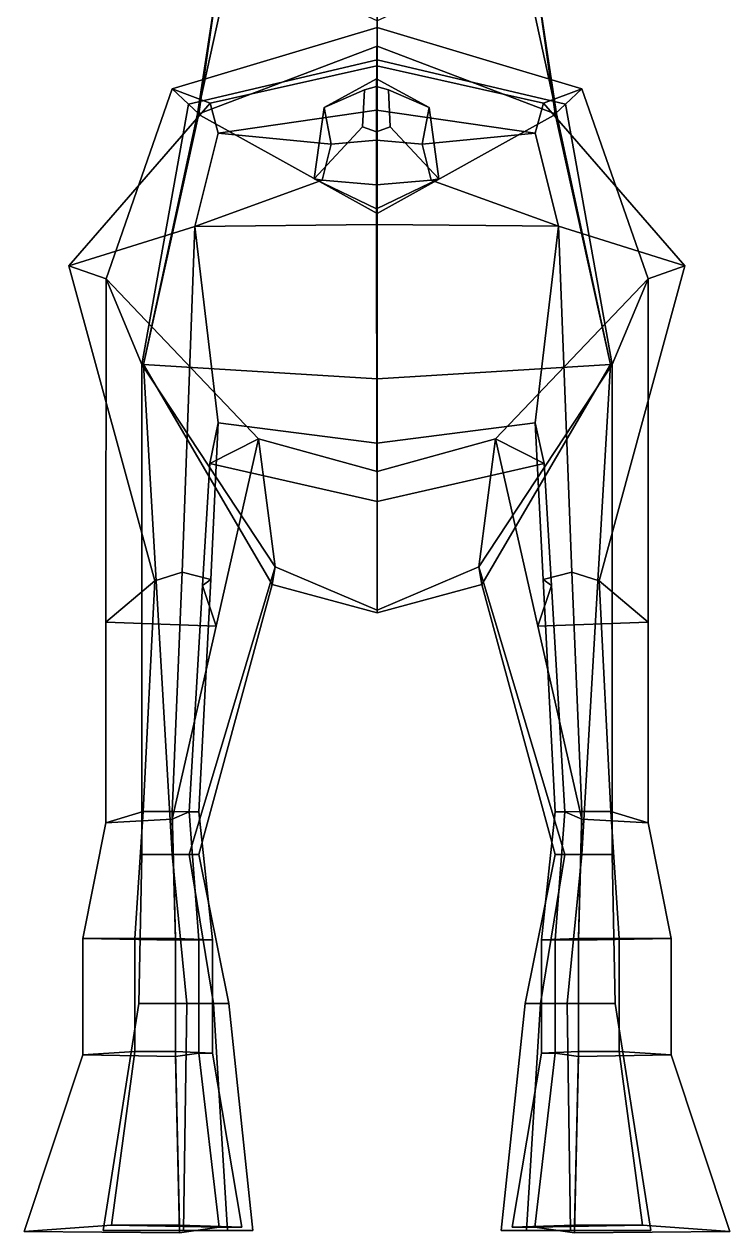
# Model space of a CAD drawing. Extents: x -89 to 89, y -151 to 321.
# Drawn here: x -84.7 to 84.7, y -151.2 to 138.9 of the extents above; entities that cross this region are included whole.
import ezdxf

# ---------------------------------------------------------------- set-up
doc = ezdxf.new("R2010")
doc.units = 0

msp = doc.modelspace()

# ---------------------------------------------------------------- linework, layer by layer
for points in [[(-43.113182, 117.387962, 163.772964), (-34.664703, 155.669586, 177.959366), (-32.015423, 174.663269, 160.821457), (-38.210621, 149.290955, 144.740082)], [(38.258263, 149.23082, 144.738327), (32.119606, 174.588547, 160.818161), (34.72583, 155.606842, 177.957245), (43.121399, 117.359398, 163.772614)], [(-43.113182, 117.387962, 163.772964), (0, 93.44812, 195.097977), (0.017137, 139.636078, 198.894623), (-34.664703, 155.669586, 177.959366)], [(-42.762276, 117.356255, 125.560699), (-38.210621, 149.290955, 144.740082), (0.028346, 154.207809, 140.273926), (0, 133.62648, 127.203873)], [(43.121399, 117.359398, 163.772614), (34.72583, 155.606842, 177.957245), (0.017137, 139.636078, 198.894623), (0, 93.44812, 195.097977)], [(42.762276, 117.356255, 125.560699), (0, 133.62648, 127.203873), (0.028346, 154.207809, 140.273926), (38.258263, 149.23082, 144.738327)], [(-56.0075, 57.224762, 144.522125), (-43.113182, 117.387962, 163.772964), (-38.210621, 149.290955, 144.740082), (-42.762276, 117.356255, 125.560699)], [(56.0075, 57.224762, 144.522125), (42.762276, 117.356255, 125.560699), (38.258263, 149.23082, 144.738327), (43.121399, 117.359398, 163.772614)], [(-49.136585, 123.346725, 12.383076), (-45.256149, 119.675636, 94.242317), (0, 130.289948, 94.00103), (0.001363, 138.105072, 12.730928)], [(0.001363, 138.105072, 12.730928), (-0.044839, 128.845688, -24.672165), (-40.016804, 119.891914, -24.667238), (-49.136585, 123.346725, 12.383076)], [(0.001363, 138.105072, 12.730928), (49.139309, 123.363693, 12.262384), (39.927635, 119.905708, -24.765415), (-0.044839, 128.845688, -24.672165)], [(49.139309, 123.363693, 12.262384), (0.001363, 138.105072, 12.730928), (0, 130.289948, 94.00103), (45.256149, 119.675636, 94.242317)], [(0, 130.289948, 94.00103), (-45.256149, 119.675636, 94.242317), (-42.762276, 117.356255, 125.560699), (0, 133.62648, 127.203873)], [(0, 130.289948, 94.00103), (0, 133.62648, 127.203873), (42.762276, 117.356255, 125.560699), (45.256149, 119.675636, 94.242317)], [(-0.044839, 128.845688, -24.672165), (-0.087591, 118.218811, -59.339561), (-38.125965, 112.729126, -48.918827), (-40.016804, 119.891914, -24.667238)], [(-0.044839, 128.845688, -24.672165), (39.927635, 119.905708, -24.765415), (37.976963, 112.742249, -49.012287), (-0.087591, 118.218811, -59.339561)], [(-12.699298, 118.890343, -71.432755), (-11.039043, 110.102234, -60.111034), (-0.091282, 111.000084, -62.506508), (-0.102705, 125.771469, -71.282158)], [(-2.979647, 123.107803, -92.528381), (-12.699298, 118.890343, -71.432755), (-0.102705, 125.771469, -71.282158), (-0.129058, 123.938042, -92.520592)], [(2.721561, 123.10881, -92.535385), (-0.129058, 123.938042, -92.520592), (-0.102705, 125.771469, -71.282158), (12.493949, 118.894707, -71.463692)], [(12.493949, 118.894707, -71.463692), (-0.102705, 125.771469, -71.282158), (-0.091282, 111.000084, -62.506508), (10.862467, 110.106018, -60.137932)], [(-49.136585, 123.346725, 12.383076), (-40.016804, 119.891914, -24.667238), (-74.001541, 80.858536, -24.877522), (-65.040001, 77.730278, 24.903481)], [(-65.040001, 77.730278, 24.903481), (-56.462593, 57.181293, 95.192451), (-45.256149, 119.675636, 94.242317), (-49.136585, 123.346725, 12.383076)], [(-3.451924, 114.265472, -92.798294), (-15.069629, 101.781052, -79.224022), (-12.699298, 118.890343, -71.432755), (-2.979647, 123.107803, -92.528381)], [(-0.129097, 113.056747, -92.85347), (-3.451924, 114.265472, -92.798294), (-2.979647, 123.107803, -92.528381), (-0.129058, 123.938042, -92.520592)], [(-0.129097, 113.056747, -92.85347), (-0.129058, 123.938042, -92.520592), (2.721561, 123.10881, -92.535385), (3.193774, 114.266602, -92.806458)], [(3.193774, 114.266602, -92.806458), (2.721561, 123.10881, -92.535385), (12.493949, 118.894707, -71.463692), (14.846068, 101.786209, -79.260765)], [(49.139309, 123.363693, 12.262384), (65.076958, 77.752739, 24.743685), (73.914429, 80.884048, -25.059174), (39.927635, 119.905708, -24.765415)], [(65.076958, 77.752739, 24.743685), (49.139309, 123.363693, 12.262384), (45.256149, 119.675636, 94.242317), (56.462593, 57.181293, 95.192451)], [(-74.001541, 80.858536, -24.877522), (-40.016804, 119.891914, -24.667238), (-38.125965, 112.729126, -48.918827), (-43.735554, 90.336494, -54.001575)], [(-56.462593, 57.181293, 95.192451), (-56.0075, 57.224762, 144.522125), (-42.762276, 117.356255, 125.560699), (-45.256149, 119.675636, 94.242317)], [(73.914429, 80.884048, -25.059174), (43.575436, 90.35157, -54.108799), (37.976963, 112.742249, -49.012287), (39.927635, 119.905708, -24.765415)], [(56.462593, 57.181293, 95.192451), (45.256149, 119.675636, 94.242317), (42.762276, 117.356255, 125.560699), (56.0075, 57.224762, 144.522125)], [(-56.0075, 57.224762, 144.522125), (0, 53.775246, 185.605026), (0, 93.44812, 195.097977), (-43.113182, 117.387962, 163.772964)], [(-11.039043, 110.102234, -60.111034), (-38.125965, 112.729126, -48.918827), (-0.087591, 118.218811, -59.339561), (-0.091282, 111.000084, -62.506508)], [(-15.069629, 101.781052, -79.224022), (-13.175191, 101.406059, -65.668541), (-11.039043, 110.102234, -60.111034), (-12.699298, 118.890343, -71.432755)], [(10.862467, 110.106018, -60.137932), (-0.091282, 111.000084, -62.506508), (-0.087591, 118.218811, -59.339561), (37.976963, 112.742249, -49.012287)], [(56.0075, 57.224762, 144.522125), (43.121399, 117.359398, 163.772614), (0, 93.44812, 195.097977), (0, 53.775246, 185.605026)], [(14.846068, 101.786209, -79.260765), (12.493949, 118.894707, -71.463692), (10.862467, 110.106018, -60.137932), (12.985382, 101.410576, -65.700668)], [(-0.129097, 113.056747, -92.85347), (-0.113332, 94.559479, -80.690186), (-15.069629, 101.781052, -79.224022), (-3.451924, 114.265472, -92.798294)], [(-0.129097, 113.056747, -92.85347), (3.193774, 114.266602, -92.806458), (14.846068, 101.786209, -79.260765), (-0.113332, 94.559479, -80.690186)], [(-13.175191, 101.406059, -65.668541), (-43.735554, 90.336494, -54.001575), (-38.125965, 112.729126, -48.918827), (-11.039043, 110.102234, -60.111034)], [(12.985382, 101.410576, -65.700668), (10.862467, 110.106018, -60.137932), (37.976963, 112.742249, -49.012287), (43.575436, 90.35157, -54.108799)], [(-0.113332, 94.559479, -80.690186), (-0.099424, 100.299049, -69.348793), (-13.175191, 101.406059, -65.668541), (-15.069629, 101.781052, -79.224022)], [(-0.113332, 94.559479, -80.690186), (14.846068, 101.786209, -79.260765), (12.985382, 101.410576, -65.700668), (-0.099424, 100.299049, -69.348793)], [(-13.175191, 101.406059, -65.668541), (-0.099424, 100.299049, -69.348793), (-0.10149, 90.820663, -71.272652), (-43.735554, 90.336494, -54.001575)], [(12.985382, 101.410576, -65.700668), (43.575436, 90.35157, -54.108799), (-0.10149, 90.820663, -71.272652), (-0.099424, 100.299049, -69.348793)], [(-43.735554, 90.336494, -54.001575), (-46.79105, 7.313748, -58.247158), (-53.289631, 5.264824, -53.879475), (-74.001541, 80.858536, -24.877522)], [(-43.735554, 90.336494, -54.001575), (-38.110901, 43.167973, -38.732292), (-39.859703, 5.604132, -54.602787), (-46.79105, 7.313748, -58.247158)], [(-0.072527, 38.273743, -49.440407), (-38.110901, 43.167973, -38.732292), (-43.735554, 90.336494, -54.001575), (-0.10149, 90.820663, -71.272652)], [(-0.072527, 38.273743, -49.440407), (-0.10149, 90.820663, -71.272652), (43.575436, 90.35157, -54.108799), (37.992031, 43.18111, -38.825756)], [(43.575436, 90.35157, -54.108799), (46.79105, 7.313748, -58.247158), (39.859703, 5.604132, -54.602787), (37.992031, 43.18111, -38.825756)], [(43.575436, 90.35157, -54.108799), (73.914429, 80.884048, -25.059174), (53.289631, 5.264824, -53.879475), (46.79105, 7.313748, -58.247158)], [(-65.040001, 77.730278, 24.903481), (-74.001541, 80.858536, -24.877522), (-53.289631, 5.264824, -53.879475), (-65.047142, -4.666607, 3.262992)], [(65.076958, 77.752739, 24.743685), (65.047142, -4.666607, 3.262992), (53.289631, 5.264824, -53.879475), (73.914429, 80.884048, -25.059174)], [(-65.040001, 77.730278, 24.903481), (-65.047142, -4.666607, 3.262992), (-38.621033, -5.588583, 8.027564), (-28.428034, 39.37796, 24.900375)], [(-28.428034, 39.37796, 24.900375), (-24.403732, 8.625516, 96.139381), (-56.462593, 57.181293, 95.192451), (-65.040001, 77.730278, 24.903481)], [(28.428034, 39.37796, 24.900375), (65.076958, 77.752739, 24.743685), (56.462593, 57.181293, 95.192451), (24.403732, 8.625516, 96.139381)], [(65.076958, 77.752739, 24.743685), (28.428034, 39.37796, 24.900375), (38.621033, -5.588583, 8.027564), (65.047142, -4.666607, 3.262992)], [(-49.129383, -60.412811, 132.864197), (-56.0075, 57.224762, 144.522125), (-56.462593, 57.181293, 95.192451), (-56.462593, -60.412811, 113.801231)], [(-45.105083, -60.412811, 114.227348), (-56.462593, -60.412811, 113.801231), (-56.462593, 57.181293, 95.192451), (-24.403732, 8.625516, 96.139381)], [(0, -2.395577, 144.522125), (0, 53.775246, 185.605026), (-56.0075, 57.224762, 144.522125), (-25.149456, 4.35513, 130.849121)], [(-42.762276, -60.412811, 127.466949), (-25.149456, 4.35513, 130.849121), (-56.0075, 57.224762, 144.522125), (-49.129383, -60.412811, 132.864197)], [(0, -2.395577, 144.522125), (25.149456, 4.35513, 130.849121), (56.0075, 57.224762, 144.522125), (0, 53.775246, 185.605026)], [(45.105083, -60.412811, 114.227348), (24.403732, 8.625516, 96.139381), (56.462593, 57.181293, 95.192451), (56.462593, -60.412811, 113.801231)], [(42.762276, -60.412811, 127.466949), (49.129383, -60.412811, 132.864197), (56.0075, 57.224762, 144.522125), (25.149456, 4.35513, 130.849121)], [(49.129383, -60.412811, 132.864197), (56.462593, -60.412811, 113.801231), (56.462593, 57.181293, 95.192451), (56.0075, 57.224762, 144.522125)], [(-39.859703, 5.604132, -54.602787), (-38.110901, 43.167973, -38.732292), (-40.09771, 33.464478, -24.281689), (-41.845032, 4.117661, -51.434093)], [(0, 24.279219, -24.072889), (-40.09771, 33.464478, -24.281689), (-38.110901, 43.167973, -38.732292), (-0.072527, 38.273743, -49.440407)], [(0, 24.279219, -24.072889), (-0.072527, 38.273743, -49.440407), (37.992031, 43.18111, -38.825756), (40.09771, 33.464478, -24.281689)], [(37.992031, 43.18111, -38.825756), (39.859703, 5.604132, -54.602787), (41.845032, 4.117661, -51.434093), (40.09771, 33.464478, -24.281689)], [(-38.621033, -5.588583, 8.027564), (-41.845032, 4.117661, -51.434093), (-40.09771, 33.464478, -24.281689), (-28.428034, 39.37796, 24.900375)], [(-28.428034, 39.37796, 24.900375), (-40.09771, 33.464478, -24.281689), (0, 24.279219, -24.072889), (0, 31.472795, 24.900375)], [(0, 31.472795, 24.900375), (0, -1.747031, 96.375175), (-24.403732, 8.625516, 96.139381), (-28.428034, 39.37796, 24.900375)], [(0, 31.472795, 24.900375), (28.428034, 39.37796, 24.900375), (24.403732, 8.625516, 96.139381), (0, -1.747031, 96.375175)], [(28.428034, 39.37796, 24.900375), (0, 31.472795, 24.900375), (0, 24.279219, -24.072889), (40.09771, 33.464478, -24.281689)], [(38.621033, -5.588583, 8.027564), (28.428034, 39.37796, 24.900375), (40.09771, 33.464478, -24.281689), (41.845032, 4.117661, -51.434093)], [(-49.129383, -50.057621, -58.853844), (-56.11306, -50.057621, -58.853844), (-53.289631, 5.264824, -53.879475), (-46.79105, 7.313748, -58.247158)], [(-46.79105, 7.313748, -58.247158), (-39.859703, 5.604132, -54.602787), (-42.762276, -50.199734, -58.853844), (-49.129383, -50.057621, -58.853844)], [(-45.105083, -60.412811, 114.227348), (-24.403732, 8.625516, 96.139381), (-25.149456, 4.35513, 130.849121), (-42.762276, -60.412811, 127.466949)], [(0, -1.747031, 96.375175), (0, -2.395577, 144.522125), (-25.149456, 4.35513, 130.849121), (-24.403732, 8.625516, 96.139381)], [(0, -1.747031, 96.375175), (24.403732, 8.625516, 96.139381), (25.149456, 4.35513, 130.849121), (0, -2.395577, 144.522125)], [(45.105083, -60.412811, 114.227348), (42.762276, -60.412811, 127.466949), (25.149456, 4.35513, 130.849121), (24.403732, 8.625516, 96.139381)], [(46.79105, 7.313748, -58.247158), (49.129383, -50.057621, -58.853844), (42.762276, -50.199734, -58.853844), (39.859703, 5.604132, -54.602787)], [(49.129383, -50.057621, -58.853844), (46.79105, 7.313748, -58.247158), (53.289631, 5.264824, -53.879475), (56.11306, -50.057621, -58.853844)], [(-53.289631, 5.264824, -53.879475), (-56.11306, -50.057621, -58.853844), (-65.047142, -52.850094, -9.367262), (-65.047142, -4.666607, 3.262992)], [(-45.095093, -50.207546, -58.853844), (-41.845032, 4.117661, -51.434093), (-38.621033, -5.588583, 8.027564), (-49.129383, -51.946312, -9.367262)], [(-42.762276, -50.199734, -58.853844), (-39.859703, 5.604132, -54.602787), (-41.845032, 4.117661, -51.434093), (-45.095093, -50.207546, -58.853844)], [(45.095093, -50.207546, -58.853844), (49.129383, -51.946312, -9.367262), (38.621033, -5.588583, 8.027564), (41.845032, 4.117661, -51.434093)], [(42.762276, -50.199734, -58.853844), (45.095093, -50.207546, -58.853844), (41.845032, 4.117661, -51.434093), (39.859703, 5.604132, -54.602787)], [(53.289631, 5.264824, -53.879475), (65.047142, -4.666607, 3.262992), (65.047142, -52.850094, -9.367262), (56.11306, -50.057621, -58.853844)], [(-65.047142, -4.666607, 3.262992), (-65.047142, -52.850094, -9.367262), (-49.129383, -51.946312, -9.367262), (-38.621033, -5.588583, 8.027564)], [(65.047142, -4.666607, 3.262992), (38.621033, -5.588583, 8.027564), (49.129383, -51.946312, -9.367262), (65.047142, -52.850094, -9.367262)], [(-70.595932, -80.614906, -38.637787), (-65.047142, -52.850094, -9.367262), (-56.11306, -50.057621, -58.853844), (-58.128815, -80.565407, -71.45311)], [(-48.383411, -80.981804, -38.637787), (-49.129383, -51.946312, -9.367262), (-65.047142, -52.850094, -9.367262), (-70.595932, -80.614906, -38.637787)], [(-58.128815, -80.565407, -71.45311), (-56.11306, -50.057621, -58.853844), (-49.129383, -50.057621, -58.853844), (-48.383411, -80.565407, -72.641045)], [(-39.498394, -80.916351, -72.287872), (-48.383411, -80.565407, -72.641045), (-49.129383, -50.057621, -58.853844), (-42.762276, -50.199734, -58.853844)], [(-48.383411, -80.981804, -38.637787), (-42.753723, -80.935608, -71.425224), (-45.095093, -50.207546, -58.853844), (-49.129383, -51.946312, -9.367262)], [(-42.753723, -80.935608, -71.425224), (-39.498394, -80.916351, -72.287872), (-42.762276, -50.199734, -58.853844), (-45.095093, -50.207546, -58.853844)], [(39.498394, -80.916351, -72.287872), (42.762276, -50.199734, -58.853844), (49.129383, -50.057621, -58.853844), (48.383411, -80.565407, -72.641045)], [(42.753723, -80.935608, -71.425224), (45.095093, -50.207546, -58.853844), (42.762276, -50.199734, -58.853844), (39.498394, -80.916351, -72.287872)], [(48.383411, -80.981804, -38.637787), (49.129383, -51.946312, -9.367262), (45.095093, -50.207546, -58.853844), (42.753723, -80.935608, -71.425224)], [(58.128815, -80.565407, -71.45311), (48.383411, -80.565407, -72.641045), (49.129383, -50.057621, -58.853844), (56.11306, -50.057621, -58.853844)], [(48.383411, -80.981804, -38.637787), (70.595932, -80.614906, -38.637787), (65.047142, -52.850094, -9.367262), (49.129383, -51.946312, -9.367262)], [(70.595932, -80.614906, -38.637787), (58.128815, -80.565407, -71.45311), (56.11306, -50.057621, -58.853844), (65.047142, -52.850094, -9.367262)], [(-39.247944, -96.149826, 97.626579), (-57.192806, -96.149826, 96.953308), (-56.462593, -60.412811, 113.801231), (-45.105083, -60.412811, 114.227348)], [(-45.606339, -96.149826, 127.072777), (-49.129383, -60.412811, 132.864197), (-56.462593, -60.412811, 113.801231), (-57.192806, -96.149826, 96.953308)], [(-45.606339, -96.149826, 127.072777), (-35.54631, -96.149826, 118.545135), (-42.762276, -60.412811, 127.466949), (-49.129383, -60.412811, 132.864197)], [(-35.54631, -96.149826, 118.545135), (-39.247944, -96.149826, 97.626579), (-45.105083, -60.412811, 114.227348), (-42.762276, -60.412811, 127.466949)], [(35.54631, -96.149826, 118.545135), (42.762276, -60.412811, 127.466949), (45.105083, -60.412811, 114.227348), (39.247944, -96.149826, 97.626579)], [(45.606339, -96.149826, 127.072777), (49.129383, -60.412811, 132.864197), (42.762276, -60.412811, 127.466949), (35.54631, -96.149826, 118.545135)], [(39.247944, -96.149826, 97.626579), (45.105083, -60.412811, 114.227348), (56.462593, -60.412811, 113.801231), (57.192806, -96.149826, 96.953308)], [(45.606339, -96.149826, 127.072777), (57.192806, -96.149826, 96.953308), (56.462593, -60.412811, 113.801231), (49.129383, -60.412811, 132.864197)], [(-70.595932, -108.520134, -17.704567), (-70.595932, -80.614906, -38.637787), (-58.128815, -80.565407, -71.45311), (-58.128815, -107.720345, -48.281639)], [(-48.383411, -108.887032, -17.704567), (-48.383411, -80.981804, -38.637787), (-70.595932, -80.614906, -38.637787), (-70.595932, -108.520134, -17.704567)], [(-58.128815, -107.720345, -48.281639), (-58.128815, -80.565407, -71.45311), (-48.383411, -80.565407, -72.641045), (-48.383411, -107.720345, -48.43013)], [(-39.498394, -108.109566, -48.38599), (-48.383411, -107.720345, -48.43013), (-48.383411, -80.565407, -72.641045), (-39.498394, -80.916351, -72.287872)], [(-48.383411, -108.887032, -17.704567), (-42.753723, -108.130936, -48.278152), (-42.753723, -80.935608, -71.425224), (-48.383411, -80.981804, -38.637787)], [(-42.753723, -108.130936, -48.278152), (-39.498394, -108.109566, -48.38599), (-39.498394, -80.916351, -72.287872), (-42.753723, -80.935608, -71.425224)], [(39.498394, -108.109566, -48.38599), (39.498394, -80.916351, -72.287872), (48.383411, -80.565407, -72.641045), (48.383411, -107.720345, -48.43013)], [(42.753723, -108.130936, -48.278152), (42.753723, -80.935608, -71.425224), (39.498394, -80.916351, -72.287872), (39.498394, -108.109566, -48.38599)], [(48.383411, -108.887032, -17.704567), (48.383411, -80.981804, -38.637787), (42.753723, -80.935608, -71.425224), (42.753723, -108.130936, -48.278152)], [(58.128815, -107.720345, -48.281639), (48.383411, -107.720345, -48.43013), (48.383411, -80.565407, -72.641045), (58.128815, -80.565407, -71.45311)], [(48.383411, -108.887032, -17.704567), (70.595932, -108.520134, -17.704567), (70.595932, -80.614906, -38.637787), (48.383411, -80.981804, -38.637787)], [(70.595932, -108.520134, -17.704567), (58.128815, -107.720345, -48.281639), (58.128815, -80.565407, -71.45311), (70.595932, -80.614906, -38.637787)], [(-35.912998, -150.652237, 97.465744), (-65.701469, -150.652237, 96.260597), (-57.192806, -96.149826, 96.953308), (-39.247944, -96.149826, 97.626579)], [(-46.46793, -150.652237, 150.174438), (-45.606339, -96.149826, 127.072777), (-57.192806, -96.149826, 96.953308), (-65.701469, -150.652237, 96.260597)], [(-46.46793, -150.652237, 150.174438), (-29.768282, -150.652237, 134.909973), (-35.54631, -96.149826, 118.545135), (-45.606339, -96.149826, 127.072777)], [(-29.768282, -150.652237, 134.909973), (-35.912998, -150.652237, 97.465744), (-39.247944, -96.149826, 97.626579), (-35.54631, -96.149826, 118.545135)], [(29.768282, -150.652237, 134.909973), (35.54631, -96.149826, 118.545135), (39.247944, -96.149826, 97.626579), (35.912998, -150.652237, 97.465744)], [(46.46793, -150.652237, 150.174438), (45.606339, -96.149826, 127.072777), (35.54631, -96.149826, 118.545135), (29.768282, -150.652237, 134.909973)], [(35.912998, -150.652237, 97.465744), (39.247944, -96.149826, 97.626579), (57.192806, -96.149826, 96.953308), (65.701469, -150.652237, 96.260597)], [(46.46793, -150.652237, 150.174438), (65.701469, -150.652237, 96.260597), (57.192806, -96.149826, 96.953308), (45.606339, -96.149826, 127.072777)], [(-84.681435, -150.87886, 25.538858), (-70.595932, -108.520134, -17.704567), (-58.128815, -107.720345, -48.281639), (-63.736664, -149.409836, -44.067482)], [(-47.364376, -151.220337, 25.538858), (-48.383411, -108.887032, -17.704567), (-70.595932, -108.520134, -17.704567), (-84.681435, -150.87886, 25.538858)], [(-63.736664, -149.409836, -44.067482), (-58.128815, -107.720345, -48.281639), (-48.383411, -107.720345, -48.43013), (-47.364376, -149.409836, -44.79076)], [(-32.43755, -149.870056, -44.575729), (-47.364376, -149.409836, -44.79076), (-48.383411, -107.720345, -48.43013), (-39.498394, -108.109566, -48.38599)], [(-47.364376, -151.220337, 25.538858), (-37.906509, -149.895355, -44.050503), (-42.753723, -108.130936, -48.278152), (-48.383411, -108.887032, -17.704567)], [(-37.906509, -149.895355, -44.050503), (-32.43755, -149.870056, -44.575729), (-39.498394, -108.109566, -48.38599), (-42.753723, -108.130936, -48.278152)], [(32.43755, -149.870056, -44.575729), (39.498394, -108.109566, -48.38599), (48.383411, -107.720345, -48.43013), (47.364376, -149.409836, -44.79076)], [(37.906509, -149.895355, -44.050503), (42.753723, -108.130936, -48.278152), (39.498394, -108.109566, -48.38599), (32.43755, -149.870056, -44.575729)], [(47.364376, -151.220337, 25.538858), (48.383411, -108.887032, -17.704567), (42.753723, -108.130936, -48.278152), (37.906509, -149.895355, -44.050503)], [(63.736664, -149.409836, -44.067482), (47.364376, -149.409836, -44.79076), (48.383411, -107.720345, -48.43013), (58.128815, -107.720345, -48.281639)], [(47.364376, -151.220337, 25.538858), (84.681435, -150.87886, 25.538858), (70.595932, -108.520134, -17.704567), (48.383411, -108.887032, -17.704567)], [(84.681435, -150.87886, 25.538858), (63.736664, -149.409836, -44.067482), (58.128815, -107.720345, -48.281639), (70.595932, -108.520134, -17.704567)], [(-84.681435, -150.87886, 25.538858), (-63.736664, -149.409836, -44.067482), (-37.906509, -149.895355, -44.050503), (-47.364376, -151.220337, 25.538858)], [(-65.701469, -150.652237, 96.260597), (-35.912998, -150.652237, 97.465744), (-29.768282, -150.652237, 134.909973), (-46.46793, -150.652237, 150.174438)], [(-63.736664, -149.409836, -44.067482), (-47.364376, -149.409836, -44.79076), (-32.43755, -149.870056, -44.575729), (-37.906509, -149.895355, -44.050503)], [(65.701469, -150.652237, 96.260597), (46.46793, -150.652237, 150.174438), (29.768282, -150.652237, 134.909973), (35.912998, -150.652237, 97.465744)], [(63.736664, -149.409836, -44.067482), (37.906509, -149.895355, -44.050503), (32.43755, -149.870056, -44.575729), (47.364376, -149.409836, -44.79076)], [(84.681435, -150.87886, 25.538858), (47.364376, -151.220337, 25.538858), (37.906509, -149.895355, -44.050503), (63.736664, -149.409836, -44.067482)]]:
    msp.add_3dface(points)

doc.saveas('drawing.dxf')
